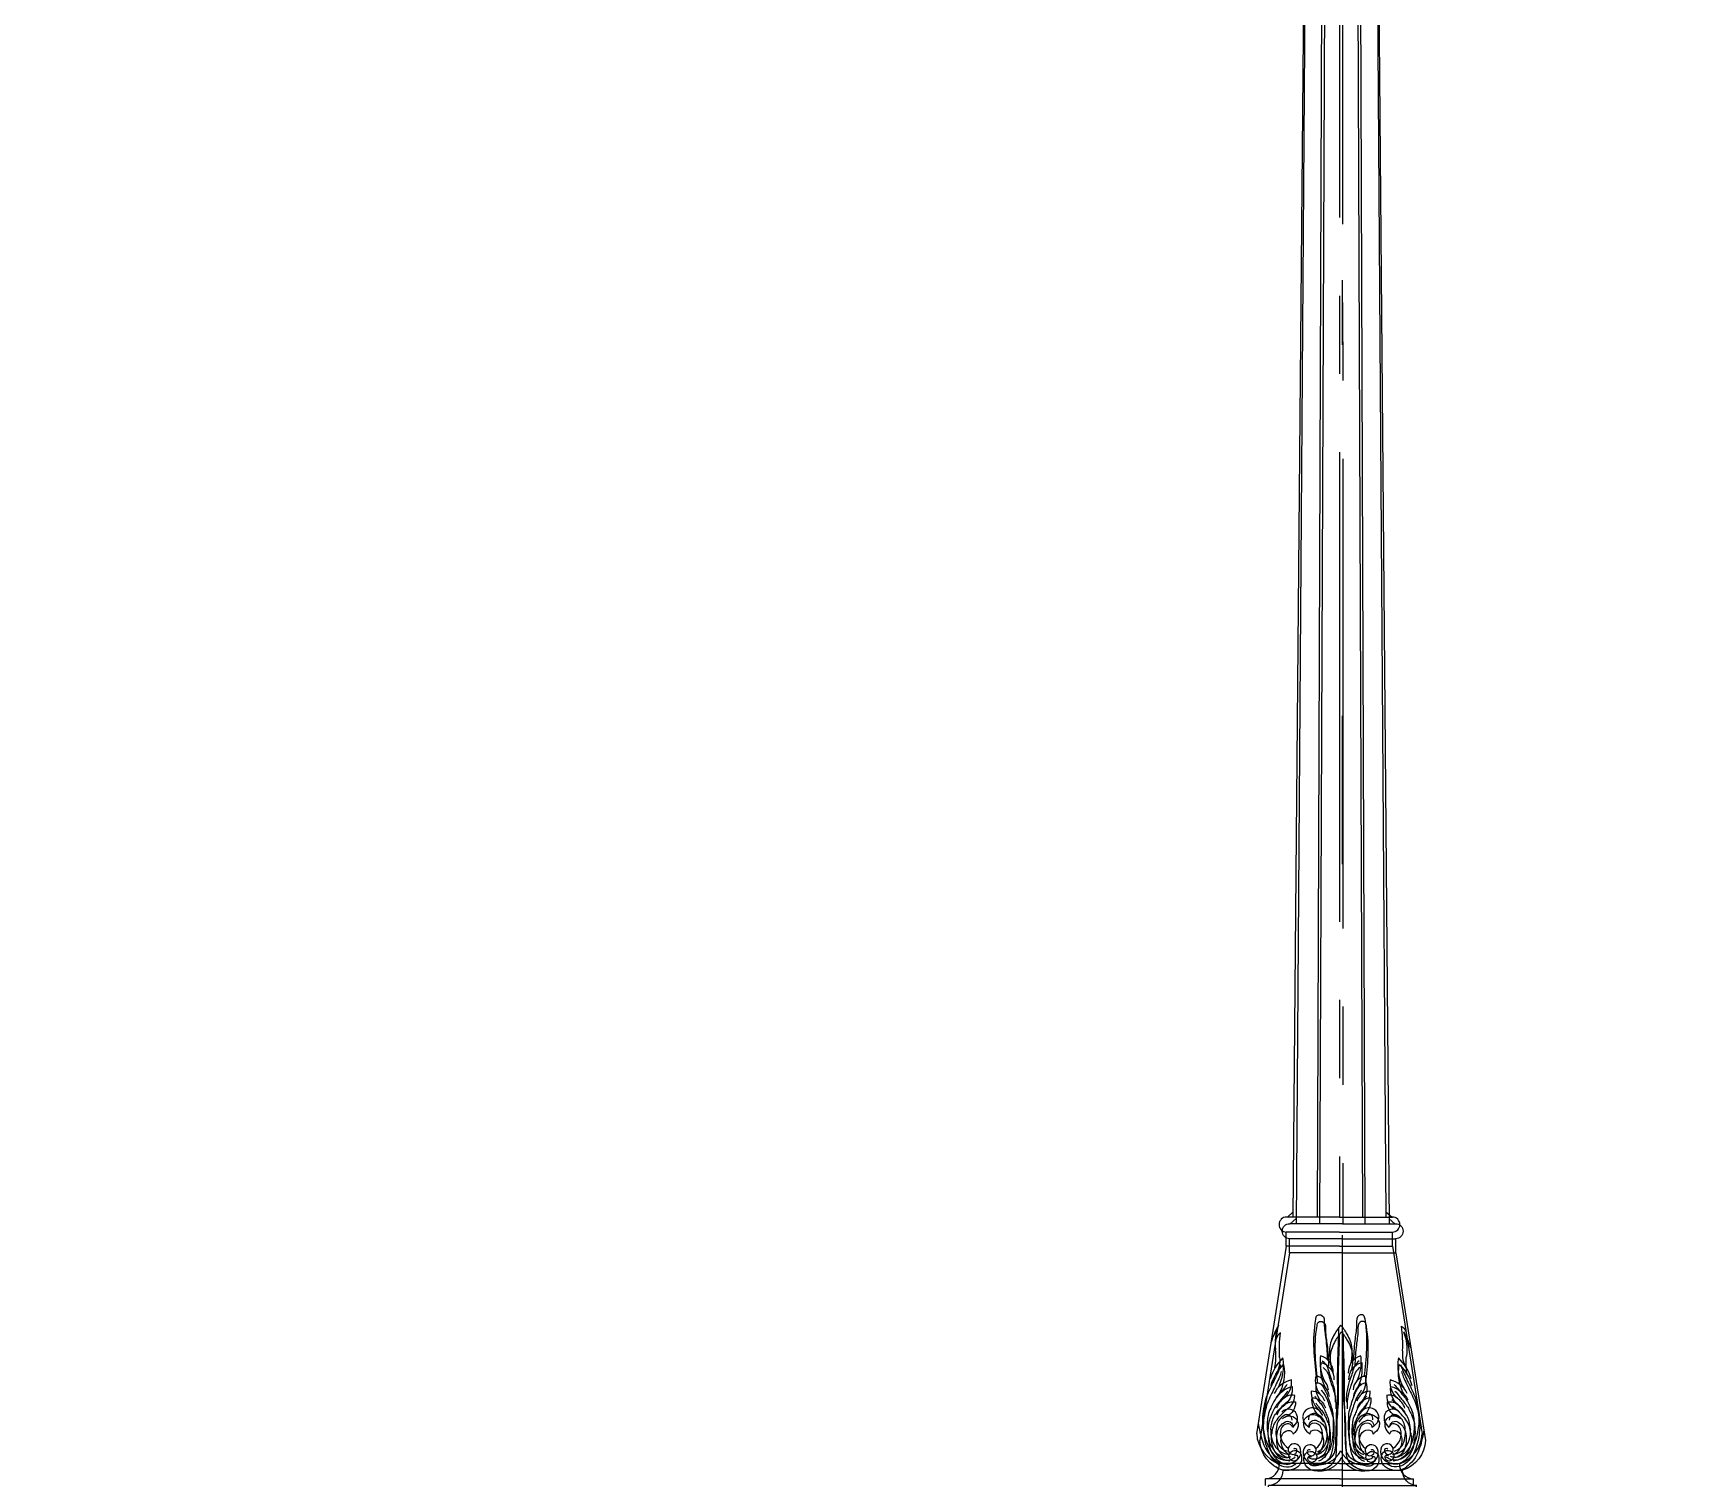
# Model space of a CAD drawing. Header units: metres. Extents: x 563371 to 571261, y 2062953 to 2068466.
# Drawn here: x 568825.56 to 568831.14, y 2065870.39 to 2065875.26 of the extents above; entities that cross this region are included whole.
import ezdxf

# ---------------------------------------------------------------- set-up
doc = ezdxf.new("R2010")
doc.units = ezdxf.units.M
for name, pattern in [('CENTER2', [1.125, 0.75, -0.125, 0.125, -0.125]), ('HIDDEN', [0.375, 0.25, -0.125]), ('TIM1', [5.5, 2.5, -1.25, 0.5, -1.25])]:
    doc.linetypes.add(name, pattern=pattern)
for name, color, linetype in [('Den', 7, 'CONTINUOUS'), ('ghichieudai', 7, 'CONTINUOUS'), ('LogDg phu', 7, 'CONTINUOUS'), ('MATCATDUONG', 8, 'CONTINUOUS'), ('ViaHeSphu', 32, 'CONTINUOUS')]:
    doc.layers.add(name, color=color, linetype=linetype)

# ---------------------------------------------------------------- blocks, each defined once
blk = doc.blocks.new('den2')
at = {"layer": 'Den', "color": 7}
for p, q in [((-0.451, 52.896), (-0.749, 18.16)), ((0.492, 52.861), (0.738, 18.16)), ((-0.005, 18.16), (-0.85, 18.16)), ((-0.748, 18.238), (-0.836, 18.16)), ((-0.005, 18.16), (0.84, 18.16)), ((0.738, 18.244), (0.834, 18.16)), ((-0.854, 17.696), (-0.854, 17.92)), ((0.844, 17.696), (0.844, 17.92)), ((-0.854, 17.696), (-1.328, 14.698)), ((0.844, 17.696), (1.317, 14.698)), ((-1.187, 13.873), (-1.187, 13.978)), ((1.177, 13.873), (1.177, 13.978))]:
    blk.add_line(p, q, dxfattribs=at)
at = {"layer": 'Den', "color": 8}
for p, q in [((-0.24, 52.868), (-0.359, 18.16)), ((0.227, 52.881), (0.365, 18.16)), ((-0.005, 17.92), (-0.854, 17.92)), ((-0.005, 17.92), (-0.85, 17.92)), ((-0.005, 17.92), (0.844, 17.92)), ((-0.005, 17.696), (-0.854, 17.696)), ((-0.005, 17.696), (0.844, 17.696)), ((-0.005, 14.22), (-0.963, 14.22)), ((-0.005, 14.22), (0.952, 14.22)), ((-0.005, 14.22), (0.952, 14.22)), ((-0.005, 13.978), (-1.187, 13.978)), ((-0.005, 13.978), (1.177, 13.978))]:
    blk.add_line(p, q, dxfattribs=at)
at = {"layer": 'Den', "color": 5, "linetype": 'CENTER2', "ltscale": 10}
blk.add_line((-0.004, 52.878), (-0.006, 18.16), dxfattribs=at)
at = {"layer": 'Den', "color": 7}
for centre, radius, start, end in [((-0.85, 18.04), 0.12, 90, 270), ((0.84, 18.04), 0.12, 270, 90), ((-0.799, 14.723), 0.529, 182.7361, 251.9742), ((0.789, 14.723), 0.529, 288.0258, 357.2639), ((-1.197, 14.211), 0.234, 272.3234, 2.074), ((1.186, 14.211), 0.234, 177.926, 267.6766)]:
    blk.add_arc(centre, radius, start, end, dxfattribs=at)
at = {"layer": 'Den', "color": 8}
for centre, radius, start, end in [((0.361, 15.689), 1.532, 151.0141, 162.13), ((-0.237, 16.146), 0.795, 158.9473, 187.5671), ((-1.357, 16.123), 2.363, 357.6044, 7.11), ((-0.389, 15.366), 0.751, 133.7354, 163.7783), ((-2.198, 15.938), 1.178, 350.7904, 5.0433), ((-1.614, 15.782), 0.717, 330.204, 10.2208), ((0.601, 15.849), 0.915, 174.0376, 188.402), ((-0.385, 15.674), 0.28, 358.5171, 74.2954), ((0.414, 15.674), 0.28, 105.7046, 181.4829), ((-0.572, 15.849), 0.915, 351.598, 5.9624), ((1.643, 15.782), 0.717, 169.7792, 209.796), ((0.418, 15.366), 0.751, 16.2217, 46.2646), ((1.4, 15.968), 0.4, 171.9075, 213.1477), ((-0.047, 15.543), 0.344, 166.5414, 217.9278), ((-0.432, 15.378), 0.25, 4.9041, 78.5629), ((0.394, 15.86), 0.712, 191.681, 206.1964), ((0.461, 15.378), 0.25, 101.4371, 175.0959), ((-0.365, 15.86), 0.712, 333.8036, 348.319), ((0.076, 15.543), 0.344, 322.0722, 13.4586), ((-0.685, 15.165), 0.403, 102.7156, 153.7404), ((-1.093, 15.518), 0.322, 308.6914, 7.1951), ((-0.076, 15.356), 0.38, 176.4046, 219.414), ((-0.46, 15.149), 0.23, 17.6374, 88.6668), ((0.489, 15.149), 0.23, 91.3332, 162.3626), ((0.105, 15.356), 0.38, 320.586, 3.5954), ((1.122, 15.518), 0.322, 172.8049, 231.3086), ((0.714, 15.165), 0.403, 26.2596, 77.2844), ((-0.695, 14.992), 0.337, 125.5722, 160.074), ((-0.761, 15.12), 0.196, 77.743, 131.6503), ((-0.954, 15.3), 0.234, 290.768, 2.8036), ((-0.446, 14.963), 0.147, 118.2329, 174.5919), ((-0.442, 14.958), 0.154, 49.5582, 118.7947), ((-0.867, 14.617), 0.704, 31.9376, 44.9931), ((0.896, 14.617), 0.704, 135.0069, 148.0624), ((0.471, 14.958), 0.154, 61.2053, 130.4418), ((0.475, 14.963), 0.147, 5.4081, 61.7671), ((0.983, 15.3), 0.234, 177.1964, 249.232), ((0.79, 15.12), 0.196, 48.3497, 102.257), ((0.724, 14.992), 0.337, 19.926, 54.4278), ((-0.505, 14.72), 0.515, 166.9535, 197.5306), ((-0.782, 14.785), 0.23, 118.0463, 167.0911), ((-0.83, 14.742), 0.114, 94.9061, 164.0131), ((-0.82, 14.944), 0.146, 67.7783, 137.0148), ((-0.843, 14.921), 0.082, 357.4618, 125.2656), ((-0.828, 14.784), 0.0732, 13.0849, 99.5678), ((-0.816, 14.95), 0.14, 11.9811, 68.3401), ((-0.816, 14.95), 0.14, 11.9811, 68.3401), ((-0.415, 14.936), 0.0862, 61.3074, 189.1112), ((-0.414, 14.791), 0.0768, 87.0051, 173.4881), ((-0.407, 14.747), 0.12, 22.5599, 91.6669), ((-0.462, 14.787), 0.242, 19.4819, 68.5267), ((-0.743, 14.686), 0.54, 349.0424, 19.6195), ((0.772, 14.686), 0.54, 160.3805, 190.9576), ((0.491, 14.787), 0.242, 111.4733, 160.5181), ((0.435, 14.747), 0.12, 88.3331, 157.4401), ((0.444, 14.936), 0.0862, 350.8888, 118.6926), ((0.443, 14.791), 0.0768, 6.5119, 92.9949), ((0.845, 14.95), 0.14, 111.6599, 168.0189), ((0.845, 14.95), 0.14, 111.6599, 168.0189), ((0.857, 14.784), 0.0732, 80.4322, 166.9151), ((0.872, 14.921), 0.082, 54.7344, 182.5382), ((0.849, 14.944), 0.146, 42.9852, 112.2217), ((0.859, 14.742), 0.114, 15.9869, 85.0939), ((0.811, 14.785), 0.23, 12.9089, 61.9537), ((0.534, 14.72), 0.515, 342.4694, 13.0465), ((-0.693, 14.729), 0.411, 175.192, 223.3153), ((-0.776, 14.641), 0.232, 198.9169, 253.3895), ((-0.683, 14.698), 0.268, 163.6762, 238.7056), ((-0.554, 14.684), 0.281, 307.8674, 22.8968), ((-0.451, 14.635), 0.243, 293.1835, 347.6561), ((0.48, 14.635), 0.243, 192.3439, 246.8165), ((0.583, 14.684), 0.281, 157.1032, 232.1326), ((0.712, 14.698), 0.268, 301.2944, 16.3238), ((0.805, 14.641), 0.232, 286.6105, 341.0831), ((0.721, 14.729), 0.411, 316.6847, 4.808), ((-0.788, 14.667), 0.3, 227.2398, 265.5721), ((-0.74, 14.451), 0.0845, 167.7566, 264.8099), ((-0.727, 14.436), 0.101, 29.8809, 160.8842), ((-0.796, 14.409), 0.175, 284.404, 26.2385), ((-0.747, 14.432), 0.0642, 269.8464, 354.8546), ((-0.713, 14.432), 0.0304, 347.338, 142.8713), ((-0.402, 14.396), 0.184, 160.3345, 262.1689), ((-0.478, 14.416), 0.106, 25.6887, 156.692), ((-0.492, 14.411), 0.0319, 43.7017, 199.235), ((-0.456, 14.414), 0.0674, 191.7184, 276.7265), ((-0.466, 14.434), 0.0887, 281.763, 18.8164), ((-0.339, 14.596), 0.392, 256.9616, 334.331), ((0.368, 14.596), 0.392, 205.669, 283.0384), ((0.495, 14.434), 0.0887, 161.1836, 258.237), ((0.507, 14.416), 0.106, 23.308, 154.3113), ((0.431, 14.396), 0.184, 277.8311, 19.6655), ((0.485, 14.414), 0.0674, 263.2735, 348.2816), ((0.521, 14.411), 0.0319, 340.765, 136.2983), ((0.825, 14.409), 0.175, 153.7615, 255.596), ((0.756, 14.436), 0.101, 19.1158, 150.1191), ((0.742, 14.432), 0.0304, 37.1287, 192.662), ((0.776, 14.432), 0.0642, 185.1454, 270.1536), ((0.769, 14.451), 0.0845, 275.1901, 12.2434), ((0.817, 14.667), 0.3, 274.4279, 312.7602), ((-0.863, 14.489), 0.273, 231.5883, 293.8669), ((0.892, 14.489), 0.273, 246.1331, 308.4117)]:
    blk.add_arc(centre, radius, start, end, dxfattribs=at)
at = {"layer": 'Den', "color": 8, "linetype": 'Continuous', "ltscale": 0.5}
for points in [[(-0.371, 15.606), (-0.384, 16.528), (-0.359, 16.589), (-0.285, 16.589), (-0.248, 16.454), (-0.224, 16.221), (-0.199, 15.889)], [(0.391, 15.606), (0.404, 16.528), (0.379, 16.589), (0.305, 16.589), (0.268, 16.454), (0.244, 16.221), (0.219, 15.889)]]:
    blk.add_spline(points, degree=3, dxfattribs=at)
at = {"layer": 'Den', "color": 8}
for points in [[(0.014, 16.432), (-0.039, 16.361), (-0.084, 16.287), (-0.136, 16.179), (-0.163, 16.053), (-0.147, 15.833), (-0.144, 15.818)], [(0.014, 16.432), (0.068, 16.361), (0.113, 16.287), (0.165, 16.179), (0.192, 16.053), (0.176, 15.833), (0.173, 15.818)], [(0.987, 16.416), (1.008, 16.4), (1.06, 16.32), (1.064, 16.314)], [(-0.369, 14.214), (-0.244, 14.249), (-0.148, 14.308), (-0.08, 14.408), (-0.064, 14.541), (-0.058, 14.712), (-0.055, 14.846), (-0.049, 15.071), (-0.035, 15.283), (-0.034, 15.507), (-0.034, 15.659), (-0.028, 15.945), (-0.022, 16.102), (-0.016, 16.394)], [(0.398, 14.214), (0.273, 14.249), (0.177, 14.308), (0.109, 14.408), (0.093, 14.541), (0.087, 14.712), (0.084, 14.846), (0.078, 15.071), (0.064, 15.283), (0.063, 15.507), (0.063, 15.659), (0.057, 15.945), (0.051, 16.102), (0.045, 16.394)], [(-0.946, 15.799), (-0.974, 15.713), (-1.027, 15.599), (-1.083, 15.481), (-1.142, 15.359), (-1.19, 15.225), (-1.223, 15.058), (-1.235, 14.893), (-1.219, 14.755), (-1.196, 14.642), (-1.14, 14.495), (-1.062, 14.375), (-0.944, 14.294), (-0.788, 14.282), (-0.712, 14.326)], [(-0.279, 15.865), (-0.211, 15.786), (-0.172, 15.678), (-0.138, 15.577), (-0.11, 15.492), (-0.087, 15.39), (-0.076, 15.305), (-0.076, 15.204)], [(0.308, 15.865), (0.24, 15.786), (0.201, 15.678), (0.167, 15.577), (0.139, 15.492), (0.116, 15.39), (0.105, 15.305), (0.105, 15.204)], [(0.975, 15.799), (1.003, 15.713), (1.056, 15.599), (1.112, 15.481), (1.171, 15.359), (1.219, 15.225), (1.252, 15.058), (1.264, 14.893), (1.248, 14.755), (1.225, 14.642), (1.169, 14.495), (1.091, 14.375), (0.973, 14.294), (0.817, 14.282), (0.741, 14.326)], [(-0.84, 15.487), (-0.907, 15.406), (-0.959, 15.338), (-1.02, 15.264), (-1.064, 15.193), (-1.103, 15.109), (-1.145, 14.992), (-1.158, 14.89), (-1.16, 14.789), (-1.148, 14.686), (-1.13, 14.587), (-1.095, 14.497), (-1.037, 14.417), (-0.965, 14.356), (-0.896, 14.325), (-0.837, 14.32), (-0.781, 14.332)], [(-0.308, 15.503), (-0.268, 15.447), (-0.228, 15.379), (-0.203, 15.321), (-0.185, 15.267), (-0.166, 15.213), (-0.145, 15.149), (-0.129, 15.097), (-0.112, 15.029), (-0.108, 14.95), (-0.106, 14.85), (-0.108, 14.741), (-0.114, 14.652), (-0.128, 14.566), (-0.148, 14.479), (-0.184, 14.405), (-0.24, 14.354), (-0.294, 14.325), (-0.363, 14.298), (-0.443, 14.293), (-0.502, 14.321)], [(0.337, 15.503), (0.297, 15.447), (0.257, 15.379), (0.232, 15.321), (0.214, 15.267), (0.195, 15.213), (0.174, 15.149), (0.158, 15.097), (0.141, 15.029), (0.137, 14.95), (0.135, 14.85), (0.137, 14.741), (0.143, 14.652), (0.157, 14.566), (0.177, 14.479), (0.213, 14.405), (0.269, 14.354), (0.322, 14.325), (0.392, 14.298), (0.472, 14.293), (0.531, 14.321)], [(0.869, 15.487), (0.936, 15.406), (0.988, 15.338), (1.049, 15.264), (1.093, 15.193), (1.132, 15.109), (1.174, 14.992), (1.187, 14.89), (1.189, 14.789), (1.177, 14.686), (1.159, 14.587), (1.124, 14.497), (1.066, 14.417), (0.994, 14.356), (0.925, 14.325), (0.866, 14.32), (0.81, 14.332)], [(-1.103, 14.763), (-1.09, 14.839), (-1.063, 14.943), (-1.013, 15.029), (-0.943, 15.113), (-0.881, 15.173), (-0.801, 15.241)], [(-0.397, 15.299), (-0.368, 15.258), (-0.331, 15.208), (-0.281, 15.15), (-0.248, 15.088), (-0.215, 15.013), (-0.186, 14.939), (-0.173, 14.868), (-0.165, 14.785), (-0.165, 14.719), (-0.171, 14.636), (-0.186, 14.566), (-0.216, 14.484), (-0.245, 14.44), (-0.272, 14.414), (-0.302, 14.39), (-0.352, 14.367)], [(0.426, 15.299), (0.397, 15.258), (0.36, 15.208), (0.31, 15.15), (0.277, 15.088), (0.244, 15.013), (0.215, 14.939), (0.202, 14.868), (0.194, 14.785), (0.194, 14.719), (0.2, 14.636), (0.215, 14.566), (0.245, 14.484), (0.274, 14.44), (0.301, 14.414), (0.331, 14.39), (0.381, 14.367)], [(1.132, 14.763), (1.119, 14.839), (1.092, 14.943), (1.042, 15.029), (0.972, 15.113), (0.91, 15.173), (0.83, 15.241)], [(-0.679, 14.979), (-0.682, 14.909), (-0.756, 14.8)], [(-0.593, 14.976), (-0.581, 14.904), (-0.49, 14.799)], [(0.622, 14.976), (0.61, 14.904), (0.519, 14.799)], [(0.708, 14.979), (0.711, 14.909), (0.785, 14.8)]]:
    blk.add_spline(points, degree=3, dxfattribs=at)
at = {"layer": 'Den', "color": 8, "linetype": 'Continuous', "ltscale": 0.5}
blk.add_open_spline([(-1.301, 14.867), (-1.291, 14.792), (-1.213, 14.425), (-1.099, 14.336), (-1.023, 14.276)], degree=3, knots=[0.760299, 0.760299, 0.760299, 0.760299, 1.6959, 3.547826, 3.547826, 3.547826, 3.547826], dxfattribs=at)
blk.add_open_spline([(-1.288, 14.909), (-1.289, 14.914), (-1.291, 14.917), (-1.293, 14.92)], degree=3, dxfattribs=at)

msp = doc.modelspace()

# ---------------------------------------------------------------- linework, layer by layer
at = {"layer": 'LogDg phu', "linetype": 'HIDDEN', "ltscale": 50}
msp.add_lwpolyline([(568812.3247, 2065973.8693), (568796.1005, 2065967.3273, 0.40262), (568791.5597, 2065957.2132), (568822.268, 2065871.3694, 0.397173), (568832.0499, 2065866.3867), (568951.4811, 2065901.3784, 0.445138), (568956.6328, 2065912.0929), (568922.5678, 2065995.1002), (568913.7948, 2066013.6302, 0.417119), (568903.0694, 2066017.4032), (568825.121, 2065979.5484, -0.017204)], format="xyb", close=True, dxfattribs=at)
at = {"layer": 'ViaHeSphu', "linetype": 'HIDDEN', "ltscale": 50}
msp.add_lwpolyline([(568813.8206, 2065970.1596, 0.017204), (568826.8684, 2065975.9503), (568904.8527, 2066013.8225), (568911.49, 2066011.4876), (568919.8225, 2065993.888), (568953.685, 2065911.374), (568950.785, 2065905.3426), (568834.0258, 2065871.1337), (568827.5434, 2065874.4358), (568797.5716, 2065958.2207), (568800.5247, 2065964.7984), (568813.8206, 2065970.1596)], format="xyb", dxfattribs=at)

# ---------------------------------------------------------------- next in the draw order: wipeouts: each hides what was drawn before it
msp.add_wipeout([(568538.5548, 2065837.1158), (569134.3908, 2065836.3611), (569086.2233, 2065956.1498), (568779.0042, 2065956.6832), (568600.6017, 2065960.3155)]).dxf.layer = 'ghichieudai'

# ---------------------------------------------------------------- next in the draw order: linework, layer by layer
at = {"layer": 'MATCATDUONG', "color": 1, "linetype": 'TIM1', "extrusion": (1.01388e-11, 1.13736e-08, 1), "elevation": 0.0235}
msp.add_lwpolyline([(568829.9665, 2065857.7123), (568829.9665, 2065874.4301)], dxfattribs=at)

# ---------------------------------------------------------------- next in the draw order: block references
at = {"layer": 'Den', "color": 3, "linetype": 'Continuous', "extrusion": (3.31378e-12, 1.1371e-08, 1), "xscale": 0.2109375, "yscale": 0.2109375, "zscale": 0.2109375}
msp.add_blockref('den2', (568829.9579, 2065867.4426, 0.0235), dxfattribs=at)
at = {"layer": 'Den', "color": 3, "linetype": 'Continuous', "extrusion": (-3.31378e-12, 1.1371e-08, 1), "xscale": -0.2109375, "yscale": 0.2109375, "zscale": 0.2109375000000001}
msp.add_blockref('den2', (568829.9665, 2065867.4202, 0.0235), dxfattribs=at)

doc.saveas('drawing.dxf')
